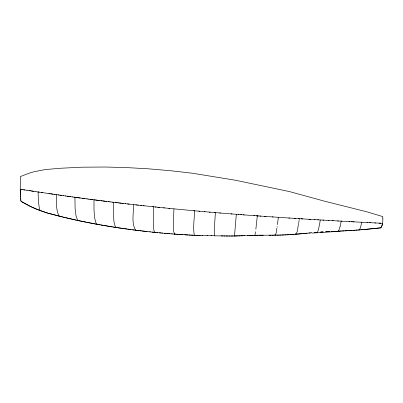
<?xml version="1.0" encoding="UTF-8"?>
<svg xmlns="http://www.w3.org/2000/svg" width="403" height="403" viewBox="0 0 403 403"><rect width="100%" height="100%" fill="white"/><g stroke="black" fill="none" stroke-linecap="round" stroke-linejoin="round"><path stroke-width="0.6" d="M125.132 203.651L133.317 204.588C133.982 212.829 131.015 222.894 135.645 230.158A34.875 6.287 -84.9 0 0 135.861 230.239L153.649 232.259M168.802 208.346L173.935 208.85L173.371 223.912L173.738 231.831L174.655 234.057L178.106 234.36M236.329 214.3L234.486 236.002L237.861 235.901M260.827 216.114L257.316 215.867L255.85 229.262M278.317 217.308L278.08 219.393A40.154 2.539 -84.7 0 1 277.909 220.814L277.758 222.088A12.186 0.806 -84.7 0 1 277.677 222.693L277.425 224.612M299.212 219.444L299.313 218.683L294.069 218.345M299.147 219.947L299.081 220.446M255.537 231.71L254.877 235.554L253.945 235.327M299.016 220.935L298.754 222.809M277.163 226.541L277.103 226.949M276.957 227.947C276.05 230.053 277.047 234.657 274.347 235.176M298.688 223.267L298.583 223.942M298.517 224.38C297.419 227.373 298.321 233.136 295.006 234.304M367.924 222.582L361.899 222.27L360.106 228.541L359.254 229.896L358.332 229.992M231.146 236.007L240.389 235.82M340.142 226.164L339.653 227.972A15.43 2.685 -84.6 0 1 338.721 230.471L338.359 231.121A15.646 2.72 -84.6 0 1 338.248 231.292L334.419 231.342M234.491 236.007L233.659 235.987M227.796 235.997L214.411 235.805A18.029 0.756 -84.7 0 1 214.341 235.841A14.342 0.599 -84.7 0 1 214.295 235.75L214.265 229.312L215.404 212.613L209.323 212.099M381.414 226.854L381.545 226.612A6.408 1.597 -84.6 0 0 382.12 225.086L382.23 224.683A7.607 1.894 -84.6 0 0 382.548 223.312A7.597 1.889 -84.6 0 0 382.729 221.736L382.774 221.237A6.408 1.597 -84.6 0 0 382.85 218.96L382.835 218.622M381.465 226.763L381.48 226.733A7.234 1.803 -84.6 0 0 381.968 225.63A8.256 2.05 -84.6 0 0 382.477 223.645L382.548 223.307L374.825 222.93M366.392 229.327L380.85 227.831L381.429 226.824M381.218 227.216L381.092 227.438A13.254 3.274 -84.5 0 1 380.85 227.836L363.697 229.564M355.658 230.184L365.496 229.408M289.817 234.647L301.953 233.705M305.449 233.372L307.197 233.201M302.824 233.624L304.572 233.458M309.826 232.954L295.873 234.234M308.965 233.035L311.59 232.788L310.703 232.869M315.096 232.481L314.219 232.556L316.859 232.34L316.919 232.692A2.191 0.302 -84.9 0 0 317.03 232.848L317.161 232.702A11.924 1.642 -84.8 0 0 317.247 232.556L317.599 231.881A17.062 2.347 -84.7 0 0 317.977 230.964L317.997 230.909A16.327 2.247 -84.7 0 0 318.702 228.476L319.836 222.743A18.165 2.499 -84.7 0 0 320.254 219.952M362.806 229.639L361.012 229.786M315.977 232.41L316.859 232.34M359.224 229.927L360.116 229.856M294.14 234.365L292.412 234.486M312.179 233.075L339.442 231.307M357.441 230.058L352.988 230.365M354.766 230.244L350.318 230.531M320.002 232.113L323.156 231.916M321.251 232.032L323.01 231.921M352.096 230.42L347.653 230.682M291.545 234.546L287.228 234.788M349.431 230.581L344.988 230.828M346.766 230.733L342.343 230.964M325.261 231.796L330.022 231.549L326.516 231.725M288.956 234.697L284.639 234.909M344.107 230.879L339.699 231.095M341.462 231.01L337.936 231.181L338.817 231.141M331.78 231.468L336.178 231.262M331.588 231.478L332.646 231.428M286.362 234.833L282.05 235.004M243.77 235.695L248.001 235.523M242.923 235.725L241.231 235.79M247.165 235.559L253.094 235.347M244.626 235.659L238.702 235.876M248.853 235.493L250.55 235.428M283.772 234.944L279.481 235.085M251.396 235.402L255.643 235.287M281.193 235.035L276.911 235.14M278.624 235.105L271.793 235.201M254.797 235.307L258.192 235.246M256.494 235.271L263.29 235.216M275.204 235.166L276.055 235.156M259.043 235.241L270.942 235.201M273.496 235.186L269.239 235.206M232.818 235.997L228.632 236.002M230.304 236.007L226.118 235.977M225.282 235.967L223.61 235.941M206.961 235.604L214.441 235.75M207.802 235.624L196.206 235.337M211.122 235.684L211.953 235.7M221.101 235.891L222.773 235.926M202.004 235.503L202.83 235.518M200.346 235.458L198.689 235.412M197.863 235.392L193.727 235.246M191.254 235.14L195.379 235.307M192.901 235.211L188.78 235.02M379.112 223.141L380.83 223.227M190.428 235.1L176.474 234.239M369.662 222.673L375.677 222.97M367.078 222.537L370.503 222.713M351.527 221.715L354.121 221.857M353.245 221.811L361.899 222.27M341.986 221.192L337.659 220.95M349.774 221.625L341.119 221.146A14.407 2.514 -84.6 0 1 340.142 226.148M348.927 221.574L352.378 221.766M187.954 234.974L184.685 234.788M328.092 220.411L333.306 220.708M332.46 220.658L338.52 221M314.149 219.595L318.506 219.852M317.64 219.801L323.75 220.159M322.868 220.109L328.989 220.461M308.905 219.277L310.653 219.383M315.025 219.645L298.437 218.628M301.056 218.794L302.799 218.905M183.017 234.687L181.37 234.581M288.82 218.003L295.812 218.461M272.201 216.895L289.676 218.063M264.338 216.361L266.086 216.482M273.073 216.955L259.945 216.053M180.554 234.526L178.922 234.415M253.814 215.615L257.316 215.867M256.439 215.806L258.192 215.932M254.691 215.681L243.306 214.839M174.031 234.057L175.658 234.178M238.072 214.436L241.573 214.703M240.692 214.638L244.198 214.905M171.587 233.871L174.847 234.118M219.751 212.975L231.962 213.958M231.09 213.887L238.949 214.502M169.149 233.675L172.393 233.931M169.945 233.74L159.381 232.818M214.532 212.537L220.627 213.046M166.711 233.473L168.338 233.609M204.12 211.646L210.19 212.169M164.278 233.261L165.9 233.402M198.921 211.187L204.981 211.721M193.722 210.719L199.782 211.263M161.845 233.045L162.656 233.12M161.024 232.969L156.923 232.581M173.935 208.85L194.589 210.799C194.437 218.849 192.82 227.141 194.296 235.1A30.024 2.302 -84.7 0 0 194.553 235.281M154.47 232.34L157.724 232.662M152.017 232.088L156.107 232.506M169.673 208.432L155.2 206.961M163.724 207.837L164.57 207.923M157.764 207.228L159.477 207.404M152.641 206.694L156.037 207.046M149.563 231.831L150.379 231.916M143.367 205.701L153.493 206.784L153.301 226.023L153.981 230.637L154.576 231.916L155.286 232.42M144.138 205.782L137.433 205.046M140.753 205.414L141.599 205.505M147.115 231.564L145.483 231.382M135.821 204.87L138.33 205.147M133.317 204.588L136.607 204.956M144.672 231.292L142.224 231.01M127.58 203.933L129.217 204.125M121.872 203.273L125.827 203.732M123.338 203.444L117.696 202.78M119.399 202.981L121.061 203.177M118.386 202.86L112.613 202.165M141.428 230.914L139.836 230.723M115.152 202.472L116.85 202.679M110.926 201.963L113.46 202.271L113.404 214.064L113.973 221.897L115.198 226.274L116.195 227.383L117.379 227.685M111.001 201.968L88.725 199.137M139.04 230.627L137.448 230.435M108.397 201.651L109.238 201.757M105.878 201.339L106.719 201.445M102.533 200.921L105.042 201.233M135.065 230.138L136.657 230.335M100.861 200.709L101.697 200.815M98.513 200.407L99.269 200.508M135.861 230.239L115.721 227.433M95.486 200.019L97.753 200.311M134.275 230.037L132.688 229.831M94.735 199.923L93.98 199.823L94.02 210.301L94.549 217.454L95.823 222.617L96.876 224.038L98.085 224.486M92.473 199.626L90.222 199.334M86.776 198.875L89.169 199.193M130.305 229.519L131.101 229.624M87.229 198.936L74.036 197.148M83.507 198.437L84.993 198.639M129.514 229.413L127.927 229.201M82.021 198.236L82.761 198.336M80.237 197.999L75.799 197.389M127.136 229.09L124.764 228.763M72.273 196.901L74.918 197.269L75.099 208.119A33.731 9.319 -84.9 0 0 75.165 209.233L76.096 216.295L77.643 220.023L78.197 220.577L86.116 222.219M72.56 196.941L65.266 195.918M69.638 196.533L70.515 196.659M67.014 196.165L68.762 196.412M63.211 195.631L65.538 195.959M63.528 195.672L58.017 194.886M59.76 195.138L61.79 195.425M123.973 228.652L122.351 228.42M53.982 194.301L58.586 194.966M55.13 194.468L48.834 193.551M50.546 193.803L52.828 194.135M121.52 228.299L118.205 227.811M49.398 193.631L41.433 192.458M42.582 192.629L38.073 191.959L38.441 201.802L39.388 208.482A15.062 5.229 -84.6 0 0 40.083 210.618L48.355 213.303L60.324 216.411M35.822 191.621L39.187 192.125M35.867 191.626L29.112 190.614M31.338 190.951L33.58 191.284M26.885 190.281L30.447 190.815M27.087 190.307L22.457 189.606M23.661 189.793L24.8 189.964M22.523 189.617L20.256 189.274L20.336 176.564L28.709 173.35A99.743 88.756 33.6 0 1 34.668 171.597L45.448 169.547L60.707 168.237L82.152 167.19L105.274 167.023L126.613 167.588L148.087 168.797L170.056 170.671L191.964 173.169L235.221 180.196L289.732 191.637L323.75 200.976L366.559 211.736L382.759 216.592L382.81 217.827M21.389 189.445L20.256 189.274L20.266 189.647M116.548 227.559L96.584 224.219M114.895 227.307L113.238 227.045M112.412 226.914L104.16 225.554M103.334 225.413L101.082 225.02M100.332 224.889L98.831 224.622M97.335 224.355L77.305 220.381M95.833 224.078L94.337 223.806M93.587 223.665L86.862 222.37M78.197 220.577L65.694 217.716M76.409 220.184L63.316 217.141M64.802 217.499L60.924 216.562M62.717 216.995L47.156 212.955L35.343 208.714A110.739 101.732 56.3 0 1 29.404 205.943L22.165 202.009L20.936 200.986M40.083 210.613L30.361 206.417L20.976 201.309M59.125 216.119C55.599 209.651 56.737 201.737 56.284 194.634M20.885 200.553L20.855 200.291M20.87 200.447L20.845 200.19M20.85 200.231L20.81 199.883M20.81 199.898L20.734 199.127M20.739 199.158L20.714 198.901M20.709 198.845L20.674 198.432M20.613 197.666L20.674 198.457M20.603 197.586L20.588 197.329M20.573 197.102L20.548 196.735M20.548 196.76L20.523 196.301M20.523 196.306L20.503 195.984M20.498 195.878L20.462 195.228M20.462 195.233L20.437 194.649M20.417 194.196L20.437 194.679M20.397 193.772L20.417 194.241M20.407 193.908L20.367 192.916M20.357 192.694L20.367 193.007M20.352 192.584L20.367 192.886M20.341 192.206L20.357 192.634M20.326 191.717L20.341 192.256M382.815 217.998L382.835 218.567M20.306 191.178L20.326 191.813M20.301 190.992L20.311 191.264M20.286 190.418L20.306 191.153M20.271 189.939L20.286 190.493M20.266 189.606L20.276 190.03"/></g></svg>
